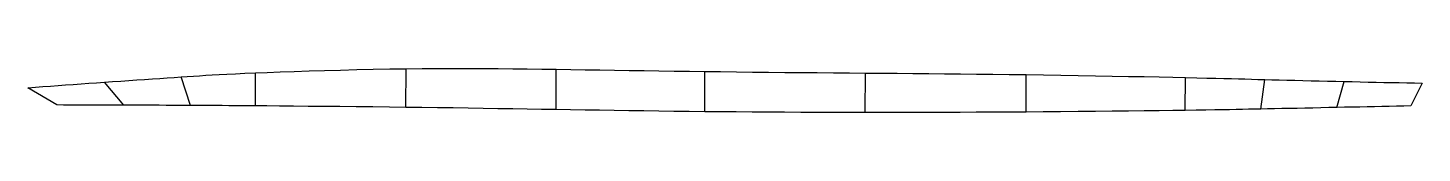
# Model space of a CAD drawing. Header units: metres. Extents: x -5 to 253, y -1 to 7.
import ezdxf

# ---------------------------------------------------------------- set-up
doc = ezdxf.new("R2010")
doc.units = ezdxf.units.M

msp = doc.modelspace()

# ---------------------------------------------------------------- linework, layer by layer
for p, q in [((21.76, 5.11), (23, 5.19)), ((23, 5.19), (24.17, 5.27)), ((24.76, -0.1), (23, 5.19)), ((23, 5.19), (23, 5.19)), ((23, 5.19), (23, 5.19)), ((24.17, 5.27), (25.31, 5.35)), ((25.31, 5.35), (26.44, 5.43)), ((26.44, 5.43), (27.59, 5.5)), ((27.59, 5.5), (28.8, 5.57)), ((28.8, 5.57), (30.09, 5.64)), ((30.09, 5.64), (31.5, 5.72)), ((31.5, 5.72), (33.07, 5.79)), ((33.07, 5.79), (34.81, 5.87)), ((34.81, 5.87), (36.77, 5.95)), ((36.77, 5.95), (38.97, 6.04)), ((36.77, -0.17), (36.77, 5.95)), ((36.77, 5.95), (36.77, 5.95)), ((36.77, 5.95), (36.77, 5.95)), ((38.97, 6.04), (41.38, 6.13)), ((41.38, 6.13), (43.97, 6.22)), ((43.97, 6.22), (46.72, 6.3)), ((46.72, 6.3), (49.59, 6.39)), ((49.59, 6.39), (52.55, 6.47)), ((52.55, 6.47), (55.57, 6.55)), ((55.57, 6.55), (58.63, 6.61)), ((58.63, 6.61), (61.68, 6.67)), ((61.68, 6.67), (64.69, 6.71)), ((64.66, -0.45), (64.69, 6.71)), ((64.69, 6.71), (67.66, 6.75)), ((64.69, 6.71), (64.69, 6.71)), ((64.69, 6.71), (64.69, 6.71)), ((67.66, 6.75), (70.56, 6.77)), ((70.56, 6.77), (73.42, 6.78)), ((73.42, 6.78), (76.22, 6.77)), ((76.22, 6.77), (79, 6.76)), ((79, 6.76), (81.74, 6.74)), ((81.74, 6.74), (84.46, 6.72)), ((84.46, 6.72), (87.16, 6.69)), ((87.16, 6.69), (89.84, 6.66)), ((89.84, 6.66), (92.53, 6.62)), ((92.5, -0.87), (92.53, 6.62)), ((92.53, 6.62), (92.53, 6.62)), ((92.53, 6.62), (92.53, 6.62)), ((92.53, 6.62), (95.21, 6.58)), ((95.21, 6.58), (97.91, 6.54)), ((97.91, 6.54), (100.6, 6.5)), ((100.6, 6.5), (103.31, 6.46)), ((103.31, 6.46), (106.04, 6.42)), ((106.04, 6.42), (108.79, 6.38)), ((108.79, 6.38), (111.56, 6.33)), ((111.56, 6.33), (114.36, 6.29)), ((114.36, 6.29), (117.19, 6.25)), ((117.19, 6.25), (120.06, 6.21)), ((120.03, -1.25), (120.06, 6.21)), ((120.06, 6.21), (120.06, 6.21)), ((120.06, 6.21), (120.06, 6.21)), ((120.06, 6.21), (122.97, 6.18)), ((122.97, 6.18), (125.91, 6.14)), ((125.91, 6.14), (128.88, 6.1)), ((128.88, 6.1), (131.87, 6.08)), ((131.87, 6.08), (134.86, 6.05)), ((134.86, 6.05), (137.87, 6.02)), ((137.87, 6.02), (140.88, 5.99)), ((140.88, 5.99), (143.87, 5.97)), ((143.87, 5.97), (146.86, 5.94)), ((146.86, 5.94), (149.83, 5.92)), ((149.79, -1.42), (149.83, 5.92)), ((149.83, 5.92), (149.83, 5.92)), ((149.83, 5.92), (149.83, 5.92)), ((149.83, 5.92), (152.77, 5.89)), ((152.77, 5.89), (155.69, 5.87)), ((155.69, 5.87), (158.61, 5.85)), ((158.61, 5.85), (161.53, 5.83)), ((161.53, 5.83), (164.46, 5.8)), ((164.46, 5.8), (167.41, 5.77)), ((167.41, 5.77), (170.39, 5.74)), ((170.39, 5.74), (173.4, 5.71)), ((173.4, 5.71), (176.47, 5.67)), ((176.47, 5.67), (179.59, 5.63)), ((179.56, -1.31), (179.6, 5.62)), ((179.59, 5.63), (179.59, 5.63)), ((179.59, 5.63), (179.59, 5.63)), ((179.59, 5.63), (182.78, 5.58)), ((182.78, 5.58), (186, 5.53)), ((186, 5.53), (189.22, 5.48)), ((189.22, 5.48), (192.41, 5.42)), ((192.41, 5.42), (195.54, 5.36)), ((195.54, 5.36), (198.57, 5.3)), ((198.57, 5.3), (201.47, 5.25)), ((201.47, 5.25), (204.22, 5.19)), ((204.22, 5.19), (206.77, 5.14)), ((-5.37, 3.2), (-3.98, 3.3)), ((0, 0), (-5.37, 3.2)), ((0, 0), (-5.37, 3.2)), ((-5.37, 3.2), (-5.37, 3.2)), ((-3.98, 3.3), (-2.59, 3.41)), ((-2.59, 3.41), (-1.19, 3.51)), ((-1.19, 3.51), (0.22, 3.61)), ((0.22, 3.61), (1.62, 3.71)), ((1.62, 3.71), (3.04, 3.81)), ((3.04, 3.81), (4.48, 3.92)), ((4.48, 3.92), (5.91, 4.02)), ((5.91, 4.02), (7.37, 4.13)), ((7.37, 4.13), (8.84, 4.23)), ((8.84, 4.23), (10.32, 4.33)), ((12.4, -0.04), (8.84, 4.23)), ((8.84, 4.23), (8.84, 4.23)), ((8.84, 4.23), (8.84, 4.23)), ((10.32, 4.33), (11.82, 4.43)), ((11.82, 4.43), (13.31, 4.54)), ((13.31, 4.54), (14.8, 4.64)), ((14.8, 4.64), (16.26, 4.73)), ((16.26, 4.73), (17.69, 4.83)), ((17.69, 4.83), (19.1, 4.93)), ((19.1, 4.93), (20.45, 5.02)), ((20.45, 5.02), (21.76, 5.11)), ((206.77, 5.14), (209.11, 5.08)), ((209.05, -1.01), (209.11, 5.08)), ((209.11, 5.08), (209.11, 5.08)), ((209.11, 5.08), (209.11, 5.08)), ((209.11, 5.08), (211.19, 5.04)), ((211.19, 5.04), (213.05, 4.99)), ((213.05, 4.99), (214.72, 4.96)), ((214.72, 4.96), (216.23, 4.92)), ((216.23, 4.92), (217.61, 4.88)), ((217.61, 4.88), (218.91, 4.85)), ((218.91, 4.85), (220.13, 4.82)), ((220.13, 4.82), (221.33, 4.78)), ((221.33, 4.78), (222.54, 4.75)), ((222.54, 4.75), (223.79, 4.72)), ((223.08, -0.77), (223.79, 4.72)), ((223.79, 4.72), (223.79, 4.72)), ((223.79, 4.72), (223.79, 4.72)), ((223.79, 4.72), (225.09, 4.68)), ((225.09, 4.68), (226.46, 4.64)), ((226.46, 4.64), (227.88, 4.61)), ((227.88, 4.61), (229.35, 4.57)), ((229.35, 4.57), (230.84, 4.54)), ((230.84, 4.54), (232.37, 4.5)), ((232.37, 4.5), (233.9, 4.46)), ((233.9, 4.46), (235.44, 4.42)), ((235.44, 4.42), (236.98, 4.39)), ((236.98, 4.39), (238.51, 4.35)), ((237.13, -0.48), (238.51, 4.35)), ((238.51, 4.35), (238.51, 4.35)), ((238.51, 4.35), (238.51, 4.35)), ((238.51, 4.35), (240.01, 4.32)), ((240.01, 4.32), (241.5, 4.28)), ((241.5, 4.28), (242.97, 4.25)), ((242.97, 4.25), (244.42, 4.23)), ((244.42, 4.23), (245.87, 4.19)), ((245.87, 4.19), (247.3, 4.17)), ((247.3, 4.17), (248.72, 4.14)), ((248.72, 4.14), (250.13, 4.11)), ((250.13, 4.11), (251.55, 4.08)), ((252.95, 4.05), (250.89, -0.18)), ((251.55, 4.08), (252.95, 4.05)), ((252.95, 4.05), (252.95, 4.05)), ((0, 0), (0, 0)), ((1.21, -0.01), (0, 0)), ((2.42, -0.01), (1.21, -0.01)), ((3.63, -0.02), (2.42, -0.01)), ((4.85, -0.02), (3.63, -0.02)), ((6.07, -0.02), (4.85, -0.02)), ((7.31, -0.02), (6.07, -0.02)), ((8.56, -0.03), (7.31, -0.02)), ((9.82, -0.03), (8.56, -0.03)), ((11.1, -0.03), (9.82, -0.03)), ((12.4, -0.04), (11.1, -0.03)), ((13.71, -0.05), (12.4, -0.04)), ((12.4, -0.04), (12.4, -0.04)), ((12.4, -0.04), (12.4, -0.04)), ((15.03, -0.05), (13.71, -0.05)), ((16.35, -0.06), (15.03, -0.05)), ((17.66, -0.07), (16.35, -0.06)), ((18.95, -0.07), (17.66, -0.07)), ((20.22, -0.08), (18.95, -0.07)), ((21.44, -0.08), (20.22, -0.08)), ((22.61, -0.09), (21.44, -0.08)), ((23.72, -0.1), (22.61, -0.09)), ((24.76, -0.1), (23.72, -0.1)), ((25.73, -0.11), (24.76, -0.1)), ((24.76, -0.1), (24.76, -0.1)), ((24.76, -0.1), (24.76, -0.1)), ((26.66, -0.11), (25.73, -0.11)), ((27.58, -0.11), (26.66, -0.11)), ((28.53, -0.12), (27.58, -0.11)), ((29.54, -0.12), (28.53, -0.12)), ((30.64, -0.13), (29.54, -0.12)), ((31.88, -0.14), (30.64, -0.13)), ((33.3, -0.15), (31.88, -0.14)), ((34.91, -0.16), (33.3, -0.15)), ((36.77, -0.17), (34.91, -0.16)), ((38.89, -0.19), (36.77, -0.17)), ((36.77, -0.17), (36.77, -0.17)), ((36.77, -0.17), (36.77, -0.17)), ((41.25, -0.21), (38.89, -0.19)), ((43.81, -0.23), (41.25, -0.21)), ((46.56, -0.26), (43.81, -0.23)), ((49.43, -0.29), (46.56, -0.26)), ((52.41, -0.31), (49.43, -0.29)), ((55.46, -0.34), (52.41, -0.31)), ((58.54, -0.38), (55.46, -0.34)), ((61.62, -0.41), (58.54, -0.38)), ((64.66, -0.45), (61.62, -0.41)), ((67.64, -0.48), (64.66, -0.45)), ((64.66, -0.45), (64.66, -0.45)), ((64.66, -0.45), (64.66, -0.45)), ((70.55, -0.53), (67.64, -0.48)), ((73.42, -0.56), (70.55, -0.53)), ((76.23, -0.6), (73.42, -0.56)), ((79, -0.65), (76.23, -0.6)), ((81.73, -0.69), (79, -0.65)), ((84.45, -0.73), (81.73, -0.69)), ((87.14, -0.78), (84.45, -0.73)), ((89.81, -0.82), (87.14, -0.78)), ((92.5, -0.87), (89.81, -0.82)), ((95.18, -0.91), (92.5, -0.87)), ((92.5, -0.87), (92.5, -0.87)), ((92.5, -0.87), (92.5, -0.87)), ((97.86, -0.95), (95.18, -0.91)), ((100.56, -0.99), (97.86, -0.95)), ((103.27, -1.04), (100.56, -0.99)), ((105.99, -1.07), (103.27, -1.04)), ((108.75, -1.12), (105.99, -1.07)), ((111.52, -1.15), (108.75, -1.12)), ((114.32, -1.19), (111.52, -1.15)), ((117.16, -1.22), (114.32, -1.19)), ((120.03, -1.25), (117.16, -1.22)), ((122.94, -1.28), (120.03, -1.25)), ((120.03, -1.25), (120.03, -1.25)), ((120.03, -1.25), (120.03, -1.25)), ((125.88, -1.3), (122.94, -1.28)), ((128.85, -1.33), (125.88, -1.3)), ((131.84, -1.35), (128.85, -1.33)), ((134.83, -1.36), (131.84, -1.35)), ((137.84, -1.38), (134.83, -1.36)), ((140.85, -1.39), (137.84, -1.38)), ((143.85, -1.4), (140.85, -1.39)), ((146.83, -1.41), (143.85, -1.4)), ((149.79, -1.42), (146.83, -1.41)), ((152.73, -1.41), (149.79, -1.42)), ((149.79, -1.42), (149.79, -1.42)), ((149.79, -1.42), (149.79, -1.42)), ((155.65, -1.42), (152.73, -1.41)), ((158.57, -1.41), (155.65, -1.42)), ((161.48, -1.4), (158.57, -1.41)), ((164.41, -1.4), (161.48, -1.4)), ((167.36, -1.39), (164.41, -1.4)), ((170.34, -1.37), (167.36, -1.39)), ((173.36, -1.36), (170.34, -1.37)), ((176.43, -1.34), (173.36, -1.36)), ((179.56, -1.31), (176.43, -1.34)), ((182.75, -1.29), (179.56, -1.31)), ((179.56, -1.31), (179.56, -1.31)), ((179.56, -1.31), (179.56, -1.31)), ((185.98, -1.26), (182.75, -1.29)), ((189.21, -1.23), (185.98, -1.26)), ((192.41, -1.2), (189.21, -1.23)), ((195.54, -1.17), (192.41, -1.2)), ((198.57, -1.13), (195.54, -1.17)), ((201.48, -1.1), (198.57, -1.13)), ((204.21, -1.07), (201.48, -1.1)), ((206.74, -1.04), (204.21, -1.07)), ((209.05, -1.01), (206.74, -1.04)), ((211.09, -0.98), (209.05, -1.01)), ((209.05, -1.01), (209.05, -1.01)), ((209.05, -1.01), (209.05, -1.01)), ((212.9, -0.95), (211.09, -0.98)), ((214.52, -0.93), (212.9, -0.95)), ((215.96, -0.91), (214.52, -0.93)), ((217.28, -0.88), (215.96, -0.91)), ((218.5, -0.86), (217.28, -0.88)), ((219.65, -0.84), (218.5, -0.86)), ((220.78, -0.81), (219.65, -0.84)), ((221.91, -0.79), (220.78, -0.81)), ((223.08, -0.77), (221.91, -0.79)), ((224.31, -0.74), (223.08, -0.77)), ((223.08, -0.77), (223.08, -0.77)), ((223.08, -0.77), (223.08, -0.77)), ((225.61, -0.71), (224.31, -0.74)), ((226.96, -0.68), (225.61, -0.71)), ((228.36, -0.66), (226.96, -0.68)), ((229.79, -0.63), (228.36, -0.66)), ((231.24, -0.6), (229.79, -0.63)), ((232.71, -0.57), (231.24, -0.6)), ((234.19, -0.53), (232.71, -0.57)), ((235.66, -0.5), (234.19, -0.53)), ((237.13, -0.48), (235.66, -0.5)), ((238.56, -0.44), (237.13, -0.48)), ((237.13, -0.48), (237.13, -0.48)), ((237.13, -0.48), (237.13, -0.48)), ((239.99, -0.41), (238.56, -0.44)), ((241.39, -0.39), (239.99, -0.41)), ((242.77, -0.35), (241.39, -0.39)), ((244.15, -0.32), (242.77, -0.35)), ((245.51, -0.3), (244.15, -0.32)), ((246.86, -0.27), (245.51, -0.3)), ((248.21, -0.24), (246.86, -0.27)), ((249.55, -0.21), (248.21, -0.24)), ((250.89, -0.18), (249.55, -0.21)), ((250.89, -0.18), (250.89, -0.18))]:
    msp.add_line(p, q)

doc.saveas('drawing.dxf')
